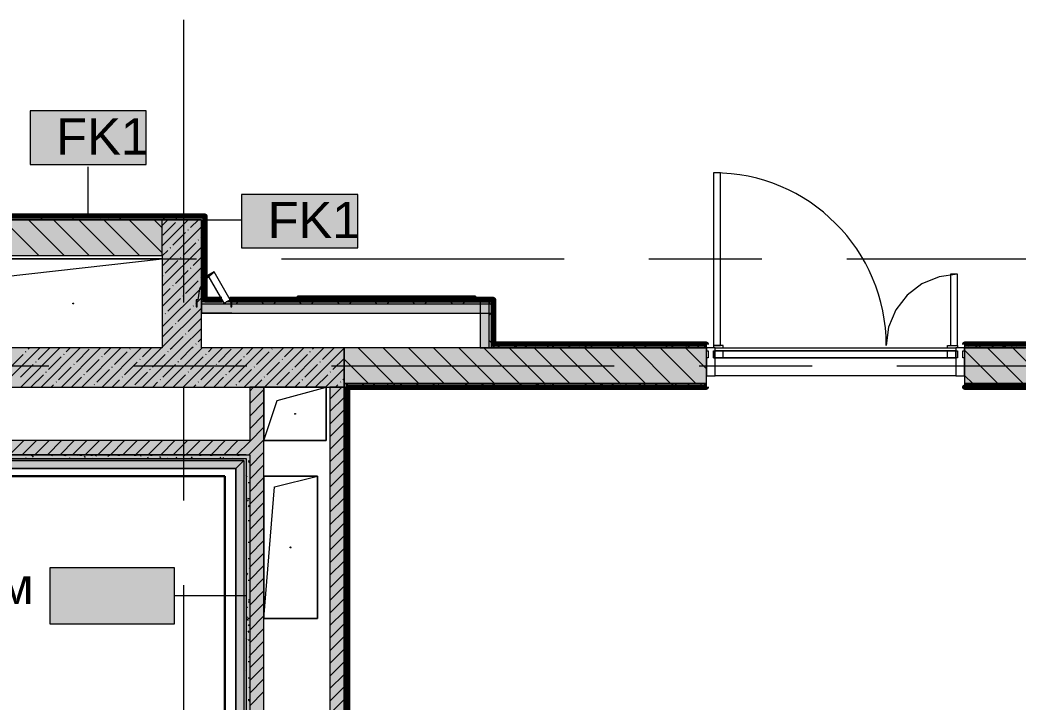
# Model space of a CAD drawing. Header units: millimetres. Extents: x -3817 to 677485, y -22715 to 103890.
# Drawn here: x 651865 to 657471, y 10487 to 14318 of the extents above; entities that cross this region are included whole.
import ezdxf

# ---------------------------------------------------------------- set-up
doc = ezdxf.new("R2010")
doc.units = ezdxf.units.MM
doc.layers.add('PDF _Геометрия', color=7, linetype='Continuous', true_color=0x1d1d1d)
doc.layers.add('PDF _Сплошная заливка', color=7, linetype='Continuous', true_color=0xffffff)
doc.layers.add('PDF _Текст', color=7, linetype='Continuous')
doc.styles.add('PDF GOST-Common', font='arial.ttf')

msp = doc.modelspace()

# ---------------------------------------------------------------- hatches: boundary and pattern name
at = {"layer": 'PDF _Сплошная заливка', "transparency": 33554559}
for points in [[(650928.5, 12995.9), (652664.5, 12995.9), (652664.5, 13195.9), (650775.5, 13195.9), (650775.5, 12995.9)], [(652664.5, 13195.9), (652904.5, 13195.9), (652904.5, 13215.9), (650795.5, 13215.9), (650795.5, 13195.9), (652363.3, 13195.9)], [(646365.5, 12255.9), (653685.5, 12255.9), (653685.5, 12475.9), (646285.5, 12475.9), (646285.5, 12255.9)], [(653155.5, 7275.9), (653235.5, 7275.9), (653235.5, 12255.9), (653155.5, 12255.9), (653155.5, 7295.9)], [(653685.5, 7275.9), (653685.5, 12255.9), (653605.5, 12255.9), (653605.5, 7275.9), (653665.5, 7275.9)], [(653685.5, 7035.9), (653705.5, 7035.9), (653705.5, 12255.9), (653685.5, 12255.9), (653685.5, 7055.9)], [(653135.5, 11875.9), (653155.5, 11875.9), (653155.5, 11955.9), (646365.5, 11955.9), (646365.5, 11875.9), (646405.5, 11875.9), (646405.5, 11915.9), (646410.5, 11915.9), (646410.5, 11875.9), (646949.3, 11875.9), (646960.8, 11895.9), (646995.5, 11875.9), (647000.5, 11875.9), (647000.5, 11915.9), (647005.5, 11915.9), (647005.5, 11875.9), (648205.5, 11875.9), (648205.5, 11915.9), (648210.5, 11915.9), (648210.5, 11875.9), (648749.3, 11875.9), (648760.8, 11895.9), (648795.5, 11875.9), (648800.5, 11875.9), (648800.5, 11915.9), (648805.5, 11915.9), (648805.5, 11875.9), (650005.5, 11875.9), (650005.5, 11884.9), (650010.5, 11884.9), (650010.5, 11875.9), (650600.5, 11875.9), (650600.5, 11884.9), (650605.5, 11884.9), (650605.5, 11875.9), (652363.3, 11875.9)]]:
    msp.add_hatch(color=256, dxfattribs=at).paths.add_polyline_path(points)
h = msp.add_hatch(color=256, dxfattribs=at)
h.paths.add_polyline_path([(652855.5, 12475.9), (652884.5, 12475.9), (652884.5, 13195.9), (652664.5, 13195.9), (652664.5, 12475.9)], flags=0)
h.paths.add_polyline_path([(652855.5, 12706.9), (652855.5, 12746.9), (652860.5, 12746.9), (652860.5, 12706.9)], flags=0)
h = msp.add_hatch(color=256, dxfattribs=at)
h.paths.add_polyline_path([(654525.5, 12734.4), (654525.5, 12746.9), (653055.5, 12745.7), (653055.5, 12734.4), (653798.1, 12734.4)], flags=0)
h.paths.add_polyline_path([(652884.5, 12734.4), (652904.5, 12746.9), (652884.5, 12746.9)], flags=0)
h.paths.add_polyline_path([(652920.8, 12734.4), (653006.5, 12734.4), (652999.3, 12746.9), (652905.5, 12746.9), (652884.5, 12734.4)], flags=0)
h.paths.add_polyline_path([(653023.8, 12734.4), (653050.5, 12734.4), (653050.5, 12746.9), (653043.6, 12745.8)], flags=0)
h = msp.add_hatch(color=256, dxfattribs=at)
h.paths.add_polyline_path([(653798.1, 12721.9), (654525.5, 12721.9), (654525.5, 12734.4), (653055.5, 12734.4), (653055.5, 12721.9), (653080.7, 12721.9)], flags=0)
h.paths.add_polyline_path([(653050.5, 12721.9), (653050.5, 12734.4), (653023.8, 12734.4), (653010.8, 12726.9), (653006.5, 12734.4), (652884.5, 12734.4), (652884.5, 12721.9), (653045.5, 12721.9)], flags=0)
at = {"layer": 'PDF _Сплошная заливка', "true_color": 0xe7e7e7, "transparency": 33554559}
msp.add_hatch(color=254, dxfattribs=at).paths.add_polyline_path([(653798.1, 12671.9), (654525.5, 12671.9), (654525.5, 12721.9), (653055.5, 12721.9), (653055.5, 12706.9), (653050.5, 12706.9), (653050.5, 12721.9), (652884.5, 12721.9), (652884.5, 12671.9), (653080.7, 12671.9)])
at = {"layer": 'PDF _Сплошная заливка', "transparency": 33554559}
h = msp.add_hatch(color=256, dxfattribs=at)
h.paths.add_polyline_path([(658102.3, 12275.9), (659205.5, 12275.9), (659205.5, 12475.9), (657170.5, 12475.9), (657170.5, 12275.9)], flags=0)
h.paths.add_polyline_path([(643905.5, 12275.9), (644585.5, 12275.9), (644585.5, 12475.9), (643905.5, 12475.9)], flags=0)
h.paths.add_polyline_path([(653798.1, 12275.9), (655720.5, 12275.9), (655720.5, 12475.9), (653685.5, 12475.9), (653685.5, 12275.9)], flags=0)
h.paths.add_polyline_path([(645585.5, 12275.9), (646285.5, 12275.9), (646285.5, 12475.9), (645585.5, 12475.9)], flags=0)
h = msp.add_hatch(color=256, dxfattribs=at)
h.paths.add_polyline_path([(655720.5, 12475.9), (655720.5, 12495.9), (654526.5, 12495.9), (654526, 12475.9)], flags=0)
h.paths.add_polyline_path([(659425.5, 12475.9), (659425.5, 12495.9), (657170.5, 12495.9), (657170.5, 12475.9), (658102.3, 12475.9)], flags=0)
h = msp.add_hatch(color=256, dxfattribs=at)
h.paths.add_polyline_path([(655720.5, 12255.9), (655720.5, 12275.9), (653685.5, 12275.9), (653685.5, 12255.9), (653798.1, 12255.9)], flags=0)
h.paths.add_polyline_path([(659205.5, 12255.9), (659205.5, 12275.9), (657170.5, 12275.9), (657170.5, 12255.9), (659185.5, 12255.9)], flags=0)
h = msp.add_hatch(color=256, dxfattribs=at)
h.paths.add_polyline_path([(652363.3, 11855.9), (653135.5, 11855.9), (653135.5, 11875.9), (650605.5, 11875.9), (650605.5, 11855.9), (651645.9, 11855.9)], flags=0)
h.paths.add_polyline_path([(646405.5, 11855.9), (646937.7, 11855.9), (646949.3, 11875.9), (646385.5, 11875.9), (646385.5, 11855.9)], flags=0)
h.paths.add_polyline_path([(647000.5, 11855.9), (648737.7, 11855.9), (648749.3, 11875.9), (646995.5, 11875.9), (646983.9, 11855.9), (646995.5, 11855.9)], flags=0)
h.paths.add_polyline_path([(650595.5, 11855.9), (650600.5, 11855.9), (650600.5, 11875.9), (650010.5, 11875.9), (650010.5, 11855.9), (650555.6, 11855.9), (650560.8, 11864.9), (650576.4, 11855.9)], flags=0)
h.paths.add_polyline_path([(650005.5, 11855.9), (650005.5, 11875.9), (648795.5, 11875.9), (648783.9, 11855.9), (649852.5, 11855.9)], flags=0)
at = {"layer": 'PDF _Сплошная заливка', "true_color": 0xd7cdc4, "transparency": 33554559}
h = msp.add_hatch(color=254, dxfattribs=at)
h.paths.add_polyline_path([(653078, 11798.4), (653123, 11843.4), (650594.6, 11843.4), (650568.6, 11798.4), (652363.3, 11798.4)], flags=0)
h.paths.add_polyline_path([(649673.1, 11798.4), (650522.4, 11798.4), (650548.4, 11843.4), (648776.4, 11842.8), (648750.7, 11798.4), (649493.8, 11798.4)], flags=0)
h.paths.add_polyline_path([(648238.4, 11798.4), (648704.5, 11798.4), (648730.5, 11843.4), (646976.7, 11843.4), (646950.7, 11798.4), (648059, 11798.4)], flags=0)
h.paths.add_polyline_path([(646443, 11798.4), (646904.5, 11798.4), (646930.5, 11843.4), (646398, 11843.4)], flags=0)

# ---------------------------------------------------------------- linework, layer by layer
at = {"layer": 'PDF _Геометрия', "color": 253, "lineweight": 9, "true_color": 0xaaaaaa}
for points in [[(652785.5, 12730.6), (652785.5, 14318.1)], [(652222.7, 12975.9), (652857.7, 12975.9)], [(653333.9, 12975.9), (654921.4, 12975.9)], [(655397.7, 12975.9), (656032.7, 12975.9)], [(656508.9, 12975.9), (658096.4, 12975.9)], [(652865.5, 12746.9), (652876.3, 12808.4), (652907.6, 12862.6), (652955.5, 12902.7)], [(655815.5, 12476.6), (655815.5, 12489.6), (655760.5, 12489.6), (655760.5, 12476.6)], [(655760.5, 12459.6), (655760.5, 12419.6), (655815.5, 12419.6), (655815.5, 12459.6)], [(657075.5, 12476.6), (657075.5, 12489.6), (657130.5, 12489.6), (657130.5, 12476.6)], [(657130.5, 12459.6), (657130.5, 12419.6), (657075.5, 12419.6), (657075.5, 12459.6)], [(650440.8, 12375.9), (652028.3, 12375.9)], [(652504.6, 12375.9), (653139.6, 12375.9)], [(653615.8, 12375.9), (655203.3, 12375.9)], [(655679.6, 12375.9), (656314.6, 12375.9)], [(656790.8, 12375.9), (658378.3, 12375.9)], [(652785.5, 11619.4), (652785.5, 12254.4)], [(652785.5, 9555.6), (652785.5, 11143.1)]]:
    msp.add_lwpolyline(points, dxfattribs=at)
at = {"layer": 'PDF _Геометрия', "color": 7, "lineweight": 9}
for points in [[(652575, 13807), (651921.9, 13807), (651921.9, 13507), (652575, 13507)], [(653762.4, 13337.9), (653109.3, 13337.9), (653109.3, 13037.9), (653762.4, 13037.9)], [(652664.5, 12975.9), (652664.5, 12475.9), (651664.5, 12475.9), (651664.5, 12975.9)], [(652664.5, 12975.9), (652664.5, 12475.9), (651664.5, 12475.9), (651664.5, 12975.9), (652664.5, 12975.9), (651664.5, 12975.9), (651664.5, 12475.9), (651764.5, 12875.9)], [(653685.5, 12255.9), (653685.5, 12275.9), (653685.5, 12475.9), (653685.5, 12275.9), (655720.5, 12275.9), (653685.5, 12275.9)], [(653585.5, 12255.9), (653585.5, 11955.9), (653235.5, 11955.9), (653235.5, 12255.9)], [(653235.5, 11955.9), (653310.5, 12180.9), (653585.5, 12255.9), (653585.5, 11955.9)], [(653585.5, 12255.9), (653235.5, 12255.9), (653235.5, 11955.9), (653585.5, 11955.9)], [(653078, 7353.4), (653078, 11798.4), (653123, 11843.4), (653123, 7308.4), (652845.5, 7308.4), (652845.5, 7353.4), (652845.5, 7308.4), (653123, 7308.4), (653078, 7353.4), (652845.5, 7353.4)], [(653535.5, 11755.9), (653535.5, 10955.9), (653235.5, 10955.9), (653235.5, 11755.9)], [(653235.5, 10955.9), (653295.5, 11695.9), (653535.5, 11755.9), (653535.5, 10955.9)], [(652733.3, 11241.6), (652033.3, 11241.6), (652033.3, 10926), (652733.3, 10926)]]:
    msp.add_lwpolyline(points, close=True, dxfattribs=at)
for points in [[(652248.4, 13216.4), (652248.4, 13493.1)], [(652664.5, 12995.9), (652664.5, 13195.9), (650795.5, 13195.9), (652664.5, 13195.9)], [(652904.5, 13215.9), (650796.5, 13215.9)], [(652905, 13196), (653109.3, 13196)], [(652884.5, 12746.9), (652904.5, 12746.9)], [(653006.5, 12734.4), (652884.5, 12734.4)], [(653050.5, 12734.4), (653023.8, 12734.4)], [(654525.5, 12734.4), (653055.5, 12734.4)], [(654500.5, 12475.9), (654500.5, 12746.9)], [(654513, 12475.9), (654513, 12746.9)], [(653050.5, 12721.9), (652884.5, 12721.9)], [(654525.5, 12721.9), (653055.5, 12721.9)], [(655720.5, 12495.9), (654526.5, 12495.9)], [(655770.5, 12419.6), (657120.5, 12419.6), (655770.5, 12419.6), (655770.5, 12459.6), (655770.5, 12476.6), (657120.5, 12476.6)], [(655770.5, 12476.6), (657120.5, 12476.6), (657120.5, 12459.6)], [(657120.5, 12419.6), (657120.5, 12459.6), (657120.5, 12419.6), (657120.5, 12319.6), (655770.5, 12319.6), (655770.5, 12419.6), (655770.5, 12459.6)], [(655770.5, 12459.6), (657120.5, 12459.6), (655770.5, 12459.6)], [(659425.5, 12495.9), (657170.5, 12495.9)], [(659205.5, 12255.9), (659205.5, 12275.9), (657170.5, 12275.9), (659205.5, 12275.9), (659205.5, 12475.9)], [(657120.5, 12319.6), (655770.5, 12319.6)], [(653706.5, 12255.9), (655720.5, 12255.9)], [(653123, 11843.4), (650594.6, 11843.4), (653123, 11843.4), (653123, 7308.4)], [(653135.5, 11875.9), (650605.5, 11875.9), (653135.5, 11875.9), (653155.5, 11875.9), (653155.5, 7295.9)], [(653155.5, 11875.9), (653155.5, 7295.9), (653155.5, 7275.9), (652875.5, 7275.9), (653155.5, 7275.9), (653235.5, 7275.9)], [(653078, 11798.4), (650568.6, 11798.4), (653078, 11798.4), (653078, 7353.4)], [(653235.5, 11755.9), (653535.5, 11755.9), (653235.5, 11755.9), (653235.5, 10955.9), (653535.5, 10955.9), (653535.5, 11755.9)], [(653135.5, 11084.1), (652733.3, 11084.1)]]:
    msp.add_lwpolyline(points, dxfattribs=at)
at = {"layer": 'PDF _Геометрия', "color": 253, "lineweight": 9, "true_color": 0xaaaaaa}
for points in [[(655800.5, 12489.6), (655800.5, 13459.6), (655760.5, 13459.6), (655760.5, 12489.6)], [(657090.5, 12489.6), (657130.5, 12489.6), (657130.5, 12889.6), (657090.5, 12889.6)]]:
    msp.add_lwpolyline(points, close=True, dxfattribs=at)
msp.add_lwpolyline([(657130.5, 12489.6), (657130.5, 12889.6), (657026.9, 12876), (656930.5, 12836), (656847.6, 12772.4), (656784.1, 12689.6), (656744.1, 12593.1), (656730.5, 12489.6, 0.414213), (655760.5, 13459.6), (655760.5, 12489.6)], format="xyb", dxfattribs=at)
at = {"layer": 'PDF _Геометрия', "color": 231, "lineweight": 70, "true_color": 0xff80c0}
for points in [[(652905.5, 12746.9), (652905.5, 13215.9), (652905.5, 13216.9), (650796.5, 13216.9), (650796.5, 13215.9)], [(652904.5, 13215.9), (652904.5, 12746.9), (652999.3, 12746.9)], [(652998.7, 12747.9), (652904.5, 12747.9), (652904.5, 12746.9)], [(653045.5, 12746.9), (654525.5, 12746.9), (654525.5, 12747.9), (653044.9, 12747.9)], [(655720.5, 12495.9), (655720.5, 12496.9), (654526.5, 12496.9), (654526.5, 12746.9), (654525.5, 12746.9), (654525.5, 12495.9), (654526.5, 12495.9)], [(659445.5, 12496.9), (657170.5, 12496.9), (657170.5, 12495.9)], [(653705.5, 12255.9), (653705.5, 7035.9), (652845.5, 7035.9), (652845.5, 7034.9), (653705.5, 7034.9), (653706.5, 7034.9), (653706.5, 12254.9), (655720.5, 12254.9), (655720.5, 12255.9)]]:
    msp.add_lwpolyline(points, dxfattribs=at)
at = {"layer": 'PDF _Геометрия', "color": 231, "lineweight": 9, "true_color": 0xff80c0}
for points in [[(650796.5, 13215.9), (652904.5, 13215.9)], [(652904.5, 12746.9), (652905.5, 12746.9)], [(654526.5, 12495.9), (655720.5, 12495.9)], [(657170.5, 12495.9), (659425.5, 12495.9)], [(655720.5, 12255.9), (653706.5, 12255.9), (653705.5, 12255.9)]]:
    msp.add_lwpolyline(points, dxfattribs=at)
at = {"layer": 'PDF _Геометрия', "lineweight": 9}
for points in [[(651971.2, 12995.9), (651771.2, 13195.9)], [(652112.7, 12995.9), (651912.7, 13195.9)], [(652254.1, 12995.9), (652054.1, 13195.9)], [(652395.5, 12995.9), (652195.5, 13195.9)], [(652536.9, 12995.9), (652336.9, 13195.9)], [(652664.5, 13009.7), (652478.3, 13195.9)], [(652664.5, 13151.1), (652619.8, 13195.9)], [(652664.5, 13164.3), (652696, 13195.9)], [(652664.5, 13050.2), (652810.1, 13195.9)], [(652666.9, 13109.7), (652738.2, 13181)], [(652752.5, 13195.2), (652753.1, 13195.9)], [(652823.7, 13152.5), (652867.1, 13195.9)], [(652664.5, 12936.2), (652884.5, 13156.2)], [(652723.9, 13052.7), (652795.2, 13124)], [(652809.5, 13138.2), (652811.8, 13140.6)], [(652781, 12995.7), (652852.2, 13066.9)], [(652866.5, 13081.2), (652868.9, 13083.6)], [(652880.8, 13095.5), (652884.5, 13099.2)], [(652664.5, 12822.1), (652884.5, 13042.1)], [(652664.5, 12993.2), (652695.4, 13024.2)], [(652709.7, 13038.4), (652712.1, 13040.8)], [(652681.2, 12895.9), (652752.5, 12967.1)], [(652766.7, 12981.4), (652769.1, 12983.8)], [(652838, 12938.6), (652884.5, 12985.1)], [(652664.5, 12708.1), (652884.5, 12928.1)], [(652738.2, 12838.8), (652809.5, 12910.1)], [(652823.7, 12924.4), (652826.1, 12926.7)], [(652666.9, 12881.6), (652669.3, 12884)], [(652795.2, 12781.8), (652866.5, 12853.1)], [(652880.8, 12867.4), (652883.1, 12869.7)], [(652664.5, 12594), (652884.5, 12814)], [(652664.5, 12765.1), (652709.7, 12810.3)], [(652723.9, 12824.6), (652726.3, 12827)], [(652695.4, 12682), (652766.7, 12753.3)], [(652781, 12767.6), (652783.3, 12769.9)], [(652852.2, 12724.8), (652855.5, 12728)], [(652860.5, 12733), (652884.5, 12757)], [(652884.5, 12740.9), (652890.5, 12746.9)], [(653001, 12743.9), (652998.1, 12746.9)], [(653023.1, 12721.9), (653015.4, 12729.5)], [(653077.6, 12721.9), (653090.1, 12734.4), (653102.6, 12746.9)], [(653235.2, 12721.9), (653222.7, 12734.4), (653210.2, 12746.9)], [(653289.7, 12721.9), (653302.2, 12734.4), (653314.7, 12746.9)], [(653447.3, 12721.9), (653434.8, 12734.4), (653422.3, 12746.9)], [(653501.9, 12721.9), (653514.4, 12734.4), (653526.9, 12746.9)], [(653659.5, 12721.9), (653647, 12734.4), (653634.5, 12746.9)], [(653714, 12721.9), (653726.5, 12734.4), (653739, 12746.9)], [(653871.6, 12721.9), (653859.1, 12734.4), (653846.6, 12746.9)], [(653926.1, 12721.9), (653938.6, 12734.4), (653951.1, 12746.9)], [(654083.7, 12721.9), (654071.2, 12734.4), (654058.7, 12746.9)], [(654138.3, 12721.9), (654150.8, 12734.4), (654163.3, 12746.9)], [(654295.9, 12721.9), (654283.4, 12734.4), (654270.9, 12746.9)], [(654350.4, 12721.9), (654362.9, 12734.4), (654375.4, 12746.9)], [(654508, 12721.9), (654495.5, 12734.4), (654483, 12746.9)], [(654525.5, 12704.4), (654513, 12716.9), (654500.5, 12729.4)], [(652664.5, 12480), (652884.5, 12700)], [(652681.2, 12667.8), (652683.5, 12670.1)], [(652752.5, 12625), (652823.7, 12696.3)], [(652838, 12710.5), (652840.4, 12712.9)], [(654500.5, 12659.8), (654513, 12672.3), (654525.5, 12684.8)], [(652664.5, 12651.1), (652666.9, 12653.5)], [(652738.2, 12610.7), (652740.6, 12613.1)], [(652809.5, 12568), (652880.8, 12639.3)], [(652554.4, 12255.9), (652774.4, 12475.9), (652884.5, 12585.9)], [(652664.5, 12537), (652723.9, 12596.5)], [(652709.7, 12468.2), (652717.4, 12475.9), (652781, 12539.5)], [(652795.2, 12553.7), (652797.6, 12556.1)], [(652866.5, 12510.9), (652884.5, 12528.9)], [(654525.5, 12492.2), (654513, 12504.7), (654500.5, 12517.2)], [(651756, 12255.9), (651976, 12475.9)], [(651870.1, 12255.9), (652090.1, 12475.9)], [(651897.1, 12453.9), (651899.5, 12456.3)], [(651911.3, 12468.2), (651919, 12475.9)], [(651968.4, 12411.2), (652033.1, 12475.9)], [(651984.1, 12255.9), (652204.1, 12475.9)], [(652098.2, 12255.9), (652318.2, 12475.9)], [(652125.2, 12453.9), (652147.1, 12475.9)], [(652182.2, 12396.9), (652253.5, 12468.2)], [(652212.2, 12255.9), (652432.2, 12475.9)], [(652326.3, 12255.9), (652546.3, 12475.9)], [(652339, 12439.7), (652375.2, 12475.9)], [(652396.1, 12382.6), (652467.3, 12453.9)], [(652440.3, 12255.9), (652660.3, 12475.9)], [(652481.6, 12468.2), (652484, 12470.6)], [(652552.9, 12425.4), (652603.3, 12475.9)], [(652668.4, 12255.9), (652888.4, 12475.9)], [(652695.4, 12453.9), (652697.8, 12456.3)], [(652766.7, 12411.2), (652831.4, 12475.9), (652838, 12482.4)], [(652782.5, 12255.9), (653002.5, 12475.9)], [(652852.2, 12496.7), (652854.6, 12499.1)], [(652896.5, 12255.9), (653116.5, 12475.9)], [(652923.5, 12453.9), (652945.5, 12475.9)], [(652980.6, 12396.9), (653051.8, 12468.2)], [(653010.6, 12255.9), (653230.6, 12475.9)], [(653124.6, 12255.9), (653344.6, 12475.9)], [(653137.4, 12439.7), (653173.6, 12475.9)], [(653194.4, 12382.6), (653265.7, 12453.9)], [(653238.7, 12255.9), (653458.7, 12475.9)], [(653279.9, 12468.2), (653282.3, 12470.6)], [(653351.2, 12425.4), (653401.7, 12475.9)], [(653352.7, 12255.9), (653572.7, 12475.9)], [(653466.8, 12255.9), (653685.5, 12474.6)], [(653493.8, 12453.9), (653496.1, 12456.3)], [(653508, 12468.2), (653515.7, 12475.9)], [(653565.1, 12411.2), (653629.8, 12475.9)], [(653964, 12275.9), (653764, 12475.9)], [(654105.5, 12275.9), (653905.5, 12475.9)], [(654246.9, 12275.9), (654046.9, 12475.9)], [(654388.3, 12275.9), (654188.3, 12475.9)], [(654529.7, 12275.9), (654329.7, 12475.9)], [(654671.1, 12275.9), (654471.1, 12475.9)], [(654812.6, 12275.9), (654612.6, 12475.9)], [(654954, 12275.9), (654754, 12475.9)], [(655095.4, 12275.9), (654895.4, 12475.9)], [(655236.8, 12275.9), (655036.8, 12475.9)], [(655378.2, 12275.9), (655178.2, 12475.9)], [(655519.7, 12275.9), (655319.7, 12475.9)], [(655661.1, 12275.9), (655461.1, 12475.9)], [(655720.5, 12357.9), (655602.5, 12475.9)], [(657358.1, 12275.9), (657170.5, 12463.5)], [(657499.6, 12275.9), (657299.6, 12475.9)], [(657641, 12275.9), (657441, 12475.9)], [(651811.5, 12368.4), (651882.8, 12439.7)], [(651954.1, 12396.9), (651956.5, 12399.3)], [(652025.4, 12354.1), (652096.7, 12425.4)], [(652110.9, 12439.7), (652113.3, 12442)], [(652239.2, 12339.9), (652310.5, 12411.2)], [(652324.8, 12425.4), (652327.1, 12427.8)], [(652453.1, 12325.6), (652524.4, 12396.9)], [(652538.6, 12411.2), (652541, 12413.5)], [(652609.9, 12368.4), (652681.2, 12439.7)], [(652752.5, 12396.9), (652754.8, 12399.3)], [(652823.7, 12354.1), (652895, 12425.4)], [(652909.3, 12439.7), (652911.6, 12442)], [(653037.6, 12339.9), (653108.9, 12411.2)], [(653123.1, 12425.4), (653125.5, 12427.8)], [(653251.4, 12325.6), (653322.7, 12396.9)], [(653337, 12411.2), (653339.3, 12413.5)], [(653408.2, 12368.4), (653479.5, 12439.7)], [(653550.8, 12396.9), (653553.2, 12399.3)], [(653622.1, 12354.1), (653685.5, 12417.5)], [(653822.6, 12275.9), (653685.5, 12413)], [(651868.6, 12311.4), (651939.9, 12382.6)], [(652011.1, 12339.9), (652013.5, 12342.2)], [(652082.4, 12297.1), (652153.7, 12368.4)], [(652168, 12382.6), (652170.3, 12385)], [(652296.3, 12282.9), (652367.5, 12354.1)], [(652381.8, 12368.4), (652384.2, 12370.8)], [(652510.1, 12268.6), (652581.4, 12339.9)], [(652595.6, 12354.1), (652598, 12356.5)], [(652666.9, 12311.4), (652738.2, 12382.6)], [(652809.5, 12339.9), (652811.8, 12342.2)], [(652880.8, 12297.1), (652952, 12368.4)], [(652966.3, 12382.6), (652968.7, 12385)], [(653094.6, 12282.9), (653165.9, 12354.1)], [(653180.1, 12368.4), (653182.5, 12370.8)], [(653308.4, 12268.6), (653379.7, 12339.9)], [(653394, 12354.1), (653396.4, 12356.5)], [(653465.3, 12311.4), (653536.5, 12382.6)], [(653580.8, 12255.9), (653685.5, 12360.5)], [(653607.8, 12339.9), (653610.2, 12342.2)], [(651927.1, 12255.9), (651996.9, 12325.6)], [(652068.2, 12282.9), (652070.5, 12285.2)], [(652155.2, 12255.9), (652210.7, 12311.4)], [(652225, 12325.6), (652227.3, 12328)], [(652383.3, 12255.9), (652424.6, 12297.1)], [(652438.8, 12311.4), (652441.2, 12313.7)], [(652611.4, 12255.9), (652638.4, 12282.9)], [(652652.7, 12297.1), (652655, 12299.5)], [(652725.5, 12255.9), (652795.2, 12325.6)], [(652866.5, 12282.9), (652868.9, 12285.2)], [(652953.6, 12255.9), (653009.1, 12311.4)], [(653023.3, 12325.6), (653025.7, 12328)], [(653181.7, 12255.9), (653222.9, 12297.1)], [(653237.2, 12311.4), (653239.5, 12313.7)], [(653409.8, 12255.9), (653436.7, 12282.9)], [(653451, 12297.1), (653453.4, 12299.5)], [(653523.8, 12255.9), (653593.6, 12325.6)], [(653664.8, 12282.9), (653667.2, 12285.2)], [(653679.1, 12297.1), (653685.5, 12303.5)], [(657216.7, 12275.9), (657170.5, 12322.1)], [(652041.2, 12255.9), (652053.9, 12268.6)], [(652282, 12268.6), (652284.4, 12271)], [(652497.4, 12255.9), (652498.2, 12256.7)], [(652839.5, 12255.9), (652852.2, 12268.6)], [(653080.3, 12268.6), (653082.7, 12271)], [(653155.5, 12234.1), (653177.3, 12255.9)], [(653155.5, 12163.3), (653235.5, 12243.3)], [(653295.7, 12255.9), (653296.6, 12256.7)], [(653605.5, 12189.1), (653672.3, 12255.9)], [(653637.9, 12255.9), (653650.6, 12268.6)], [(653155.5, 12092.6), (653235.5, 12172.6)], [(653605.5, 12118.4), (653685.5, 12198.4)], [(653605.5, 12047.7), (653685.5, 12127.7)], [(653155.5, 12021.9), (653235.5, 12101.9)], [(653605.5, 11977), (653685.5, 12056.9)], [(653080.1, 11875.9), (653155.5, 11951.2), (653235.5, 12031.2)], [(651807.3, 11875.9), (651887.3, 11955.9)], [(651878, 11875.9), (651958, 11955.9)], [(651948.7, 11875.9), (652028.7, 11955.9)], [(652019.5, 11875.9), (652099.5, 11955.9)], [(652090.2, 11875.9), (652170.2, 11955.9)], [(652160.9, 11875.9), (652240.9, 11955.9)], [(652231.6, 11875.9), (652311.6, 11955.9)], [(652302.3, 11875.9), (652382.3, 11955.9)], [(652373, 11875.9), (652453, 11955.9)], [(652443.7, 11875.9), (652523.7, 11955.9)], [(652514.4, 11875.9), (652594.4, 11955.9)], [(652585.1, 11875.9), (652665.1, 11955.9)], [(652655.9, 11875.9), (652735.9, 11955.9)], [(652726.6, 11875.9), (652806.6, 11955.9)], [(652797.3, 11875.9), (652877.3, 11955.9)], [(652868, 11875.9), (652948, 11955.9)], [(652938.7, 11875.9), (653018.7, 11955.9)], [(653009.4, 11875.9), (653089.4, 11955.9)], [(653150.8, 11875.9), (653155.5, 11880.5), (653235.5, 11960.5)], [(653605.5, 11906.2), (653685.5, 11986.2)], [(653155.5, 11809.8), (653235.5, 11889.8)], [(653605.5, 11835.5), (653685.5, 11915.5)], [(653605.5, 11764.8), (653685.5, 11844.8)], [(653155.5, 11739.1), (653235.5, 11819.1)], [(653605.5, 11694.1), (653685.5, 11774.1)], [(653155.5, 11668.4), (653235.5, 11748.4)], [(653155.5, 11597.7), (653235.5, 11677.7)], [(653605.5, 11623.4), (653685.5, 11703.4)], [(653155.5, 11527), (653235.5, 11607)], [(653605.5, 11552.7), (653685.5, 11632.7)], [(653605.5, 11482), (653685.5, 11562)], [(653155.5, 11456.2), (653235.5, 11536.2)], [(653605.5, 11411.3), (653685.5, 11491.3)], [(653155.5, 11385.5), (653235.5, 11465.5)], [(653155.5, 11314.8), (653235.5, 11394.8)], [(653605.5, 11340.6), (653685.5, 11420.6)], [(653155.5, 11244.1), (653235.5, 11324.1)], [(653605.5, 11269.8), (653685.5, 11349.8)], [(653605.5, 11199.1), (653685.5, 11279.1)], [(653155.5, 11173.4), (653235.5, 11253.4)], [(653155.5, 11102.7), (653235.5, 11182.7)], [(653605.5, 11128.4), (653685.5, 11208.4)], [(653155.5, 11032), (653235.5, 11112)], [(653605.5, 11057.7), (653685.5, 11137.7)], [(653605.5, 10987), (653685.5, 11067)], [(653155.5, 10961.3), (653235.5, 11041.3)], [(653605.5, 10916.3), (653685.5, 10996.3)], [(653155.5, 10890.6), (653235.5, 10970.6)], [(653155.5, 10819.8), (653235.5, 10899.8)], [(653605.5, 10845.6), (653685.5, 10925.6)], [(653155.5, 10749.1), (653235.5, 10829.1)], [(653605.5, 10774.9), (653685.5, 10854.9)], [(653605.5, 10704.2), (653685.5, 10784.2)], [(653155.5, 10678.4), (653235.5, 10758.4)], [(653605.5, 10633.4), (653685.5, 10713.4)], [(653155.5, 10607.7), (653235.5, 10687.7)], [(653155.5, 10537), (653235.5, 10617)], [(653605.5, 10562.7), (653685.5, 10642.7)], [(653155.5, 10466.3), (653235.5, 10546.3)], [(653605.5, 10492), (653685.5, 10572)], [(653605.5, 10421.3), (653685.5, 10501.3)]]:
    msp.add_lwpolyline(points, dxfattribs=at)
at = {"layer": 'PDF _Геометрия', "color": 253, "lineweight": 9, "true_color": 0x9b9b9b}
for points in [[(651896.5, 13197.5), (651895.5, 13195.9)], [(651988.8, 13197.5), (651983.7, 13206.2)], [(652115.8, 13211.7), (652110.8, 13203)], [(652153.4, 13215.9), (652152.4, 13214.1)], [(652165.7, 13195.9), (652161.4, 13203.2)], [(652271.3, 13195.9), (652271.1, 13196.1)], [(652319.9, 13199.4), (652317.9, 13195.9)], [(652361.6, 13210.6), (652356.5, 13201.9)], [(652429.6, 13206.5), (652424.6, 13197.8)], [(652506.6, 13214.9), (652506.1, 13215.9)], [(652548.3, 13203.8), (652543.2, 13212.5)], [(652675.3, 13205.4), (652670.3, 13196.7)], [(652743.4, 13201.3), (652740.2, 13195.9)], [(652862, 13208.9), (652858, 13215.9)], [(652904.5, 13175.6), (652900.8, 13169.2)], [(652904.5, 13135.4), (652902.7, 13138.5)], [(652903.3, 13123), (652904.5, 13123)], [(652893.6, 12973.8), (652888.5, 12965.1)], [(652904.5, 12952.5), (652899.7, 12960.8)], [(652903.3, 13001.1), (652904.5, 13001.1)], [(652893.6, 12910.4), (652888.6, 12919.1)], [(652903.3, 12909.6), (652904.5, 12909.6)], [(652897.7, 12842.4), (652892.7, 12851.1)], [(652900.6, 12864.1), (652895.6, 12855.4)], [(652896.6, 12796.1), (652891.5, 12787.4)], [(652901.8, 12774.3), (652896.7, 12783.1)], [(652903.3, 12787.7), (652904.5, 12787.7)], [(652904.5, 12748.9), (652903.3, 12746.9)], [(654549.2, 12482.9), (654559.3, 12482.9)], [(654640.7, 12482.9), (654650.7, 12482.9)], [(654653.2, 12485.8), (654648.1, 12477.1)], [(654694.1, 12495.9), (654689.8, 12488.3)], [(654701.6, 12482.9), (654711.7, 12482.9)], [(654762.8, 12492.9), (654757.8, 12484.2)], [(654789.6, 12491.6), (654787.1, 12495.9)], [(654831.2, 12480.5), (654826.2, 12489.2)], [(654854, 12482.9), (654864.1, 12482.9)], [(654945.5, 12482.9), (654955.5, 12482.9)], [(655008.6, 12491.8), (655003.5, 12483.1)], [(655036.9, 12482.9), (655047, 12482.9)], [(655076.6, 12487.7), (655071.6, 12479)], [(655145, 12485.7), (655139.9, 12494.4)], [(655213, 12489.7), (655209.5, 12495.9)], [(655219.8, 12482.9), (655229.9, 12482.9)], [(655254.6, 12478.6), (655249.6, 12487.3)], [(655292.5, 12495.9), (655290.9, 12493.2)], [(655291.4, 12475.9), (655291.2, 12476.1)], [(655311.2, 12482.9), (655321.3, 12482.9)], [(655372.2, 12482.9), (655382.3, 12482.9)], [(655390.7, 12486.8), (655385.7, 12495.5)], [(655458.4, 12478.5), (655456.9, 12475.9)], [(655500, 12489.6), (655495, 12480.9)], [(655524.6, 12482.9), (655534.7, 12482.9)], [(655538.8, 12495.9), (655536.6, 12492.1)], [(655568.4, 12483.8), (655563.4, 12492.5)], [(655609.2, 12495.9), (655604.7, 12488)], [(655608.2, 12475.9), (655605, 12481.3)], [(655616, 12482.9), (655626.1, 12482.9)], [(655678.1, 12476.7), (655673, 12485.4)], [(655704.1, 12477.4), (655703.3, 12475.9)], [(655707.5, 12482.9), (655717.5, 12482.9)], [(657193, 12495.9), (657188.8, 12488.5)], [(657191.9, 12475.9), (657189.1, 12480.8)], [(657231.5, 12482.9), (657241.5, 12482.9)], [(657262.1, 12476.2), (657257.1, 12484.9)], [(657298.6, 12495.9), (657298.4, 12495.6)], [(657322.9, 12482.9), (657333, 12482.9)], [(657383.9, 12482.9), (657393.9, 12482.9)], [(657397.9, 12485), (657392.9, 12476.2)], [(657438.3, 12475.9), (657434.8, 12481.9)], [(657465.9, 12480.9), (657463, 12475.9)], [(653695.5, 12229.2), (653690.5, 12220.5)], [(653698, 12248.6), (653693.9, 12255.9), (653693, 12257.3)], [(653695.8, 12269.5), (653705.9, 12269.5)], [(653787.2, 12269.5), (653797.3, 12269.5)], [(653792.5, 12267.9), (653787.9, 12275.9)], [(653848.2, 12269.5), (653858.3, 12269.5)], [(653930.1, 12269.8), (653925.1, 12261.1)], [(653970.2, 12264.9), (653965.1, 12273.6)], [(653998.1, 12265.7), (653993.1, 12257)], [(654000.6, 12269.5), (654010.7, 12269.5)], [(654010.6, 12255.9), (654006.8, 12262.5)], [(654079.8, 12257.9), (654074.8, 12266.6)], [(654092, 12269.5), (654102.1, 12269.5)], [(654183.5, 12269.5), (654193.5, 12269.5)], [(654215.2, 12275.9), (654212.4, 12271.1)], [(654257, 12255.9), (654252.5, 12263.6)], [(654352, 12274.2), (654351, 12275.9)], [(654366.4, 12269.5), (654376.4, 12269.5)], [(654379.9, 12256.4), (654379.6, 12255.9)], [(654421.6, 12267.6), (654416.5, 12258.9)], [(654433, 12255.9), (654430.2, 12260.6)], [(654457.8, 12269.5), (654467.9, 12269.5)], [(654461.5, 12275.9), (654458.2, 12270)], [(654518.8, 12269.5), (654528.8, 12269.5)], [(654531.2, 12274.7), (654526.2, 12266)], [(654671.2, 12269.5), (654681.2, 12269.5)], [(654762.6, 12269.5), (654772.7, 12269.5)], [(654777, 12273.6), (654771.9, 12264.9)], [(654775.4, 12272.3), (654773.4, 12275.9)], [(654817, 12261.1), (654812, 12269.9)], [(654845, 12269.5), (654840, 12260.8)], [(654854, 12269.5), (654864.1, 12269.5)], [(655036.9, 12269.5), (655047, 12269.5)], [(655059.9, 12275.9), (655059.3, 12274.9)], [(655130.8, 12266.3), (655125.8, 12275)], [(655128.4, 12269.5), (655138.4, 12269.5)], [(655189.3, 12269.5), (655199.4, 12269.5)], [(655198.8, 12270.4), (655195.7, 12275.9)], [(655226.8, 12260.2), (655224.3, 12255.9)], [(655240.5, 12259.3), (655235.5, 12268)], [(655268.4, 12271.4), (655263.4, 12262.7)], [(655277.6, 12255.9), (655277.1, 12256.8)], [(655306.2, 12275.9), (655305.1, 12273.8)], [(655341.7, 12269.5), (655351.8, 12269.5)], [(655376.6, 12267.4), (655371.7, 12275.9)], [(655376.6, 12275.9), (655373.1, 12269.7)], [(655433.2, 12269.5), (655443.2, 12269.5)], [(655472.5, 12259.1), (655470.7, 12255.9)], [(655524.6, 12269.5), (655534.7, 12269.5)], [(655554.3, 12264.4), (655549.2, 12273.1)], [(655594.4, 12255.9), (655590.9, 12262)], [(655623, 12275.9), (655618.8, 12268.6)], [(655663.9, 12257.4), (655658.9, 12266.1)], [(655691.9, 12273.3), (655686.9, 12264.6)], [(655707.5, 12269.5), (655717.5, 12269.5)], [(657178.2, 12255.9), (657174.9, 12261.5)], [(657201, 12269.5), (657211.1, 12269.5)], [(657234.3, 12262.6), (657230.4, 12255.9)], [(657248, 12256.8), (657243, 12265.6)], [(657353.4, 12269.5), (657363.5, 12269.5)], [(657382.7, 12275.9), (657380.6, 12272.1)], [(657424.6, 12255.9), (657420.7, 12262.6)], [(657444.8, 12269.5), (657454.9, 12269.5)], [(653702.1, 12180.6), (653697.1, 12189.3)], [(653691, 12138.9), (653685.9, 12147.6)], [(653695.8, 12147.6), (653705.5, 12147.6)], [(653702.6, 12119.6), (653697.6, 12110.9)], [(653698.5, 12051.5), (653693.5, 12042.8)], [(653695.8, 12025.7), (653705.5, 12025.7)], [(653705.5, 12002.6), (653704.6, 12001.2)], [(653688, 11961.2), (653685.5, 11965.6)], [(653695.8, 11934.3), (653705.5, 11934.3)], [(651898.1, 11859.2), (651896.2, 11855.9)], [(651928, 11873.3), (651938, 11873.3)], [(651939.7, 11870.3), (651934.7, 11861.6)], [(651978.1, 11875.9), (651976.3, 11872.8)], [(652048.5, 11875.9), (652044.4, 11868.7)], [(652110.8, 11873.3), (652120.9, 11873.3)], [(652123.2, 11867.3), (652118.3, 11875.9)], [(652143.8, 11858.1), (652142.5, 11855.9)], [(652191.3, 11871.4), (652188.7, 11875.9)], [(652202.3, 11873.3), (652212.3, 11873.3)], [(652232.9, 11860.2), (652227.9, 11868.9)], [(652263.2, 11873.3), (652273.3, 11873.3)], [(652270.6, 11855.9), (652269.5, 11857.8)], [(652294.9, 11875.9), (652290.1, 11867.6)], [(652363.2, 11872.2), (652358.1, 11863.5)], [(652369, 11868.4), (652364.7, 11875.9)], [(652415.6, 11873.3), (652425.7, 11873.3)], [(652507.1, 11873.3), (652517.1, 11873.3)], [(652546.7, 11865.4), (652541.6, 11874.1)], [(652587.4, 11855.9), (652583.3, 11863)], [(652598.5, 11873.3), (652608.6, 11873.3)], [(652656.3, 11858.3), (652651.3, 11867.1)], [(652693, 11855.9), (652692.9, 11855.9)], [(652745, 11863), (652740.9, 11855.9)], [(652781.4, 11873.3), (652791.5, 11873.3)], [(652786.6, 11874.1), (652781.6, 11865.4)], [(652833.7, 11855.9), (652829, 11864.1)], [(652872.8, 11873.3), (652882.9, 11873.3)], [(652893.2, 11875.9), (652891.2, 11872.5)], [(652928.5, 11874.7), (652927.8, 11875.9)], [(652933.8, 11873.3), (652943.9, 11873.3)], [(652990.7, 11861.9), (652987.2, 11855.9)], [(653009.7, 11855.9), (653006.7, 11861.1)], [(653058.7, 11857.8), (653057.6, 11855.9)], [(653086.2, 11873.3), (653096.3, 11873.3)], [(653139.5, 11875.9), (653137, 11871.4)], [(653147.2, 11842.8), (653155.5, 11842.8)], [(653153.2, 11838.5), (653148.1, 11829.8)], [(653705.5, 11870), (653702.3, 11875.5)], [(653697.4, 11805.8), (653692.4, 11797.1)], [(653695.8, 11812.3), (653705.5, 11812.3)], [(653140.7, 11750.9), (653135.7, 11759.6)], [(653147.2, 11720.9), (653155.5, 11720.9)], [(653705.5, 11758.8), (653703.5, 11755.5)], [(653695.8, 11690.4), (653705.5, 11690.4)], [(653140.9, 11634.4), (653135.9, 11625.7)], [(653148.9, 11614.8), (653143.9, 11623.5)], [(653147.2, 11629.5), (653155.5, 11629.5)], [(653693.2, 11647.5), (653688.1, 11656.2)], [(653152.1, 11592.7), (653147, 11584)], [(653695.8, 11599), (653705.5, 11599)], [(653147.2, 11507.5), (653155.5, 11507.5)], [(653692.2, 11492), (653687.2, 11483.3)], [(653701.3, 11511.4), (653696.3, 11520.1)], [(653695.8, 11477.1), (653705.5, 11477.1)], [(653147.2, 11385.6), (653155.5, 11385.6)], [(653688.2, 11424), (653685.5, 11419.4)], [(653699.3, 11382.4), (653694.3, 11373.6)], [(653695.8, 11355.1), (653705.5, 11355.1)], [(653135.7, 11320.6), (653135.5, 11320.2)], [(653147.2, 11294.2), (653155.5, 11294.2)], [(653687.2, 11292.1), (653685.5, 11295)], [(653142.8, 11210.9), (653137.8, 11202.2)], [(653155.5, 11237.6), (653153.1, 11241.7)], [(653695.8, 11263.7), (653705.5, 11263.7)], [(653147.2, 11172.3), (653155.5, 11172.3)], [(653687.1, 11178.3), (653685.5, 11175.5)], [(653698.2, 11136.6), (653693.2, 11127.9)], [(653695.8, 11141.8), (653705.5, 11141.8)], [(653147.2, 11050.3), (653155.5, 11050.3)], [(653155.2, 11055.3), (653150.1, 11064)], [(653705.5, 11088.2), (653704.3, 11086.3)], [(653144, 11013.7), (653139, 11022.4)], [(653695.8, 11019.9), (653705.5, 11019.9)], [(653141.7, 10965.2), (653136.7, 10956.5)], [(653148.1, 10945.6), (653143.1, 10954.3)], [(653147.2, 10958.9), (653155.5, 10958.9)], [(653705.5, 10955.6), (653702.6, 10960.6)], [(653152.2, 10877.6), (653147.1, 10886.3)], [(653152.9, 10923.6), (653147.8, 10914.8)], [(653696.4, 10910.3), (653691.4, 10919)], [(653695.8, 10928.4), (653705.5, 10928.4)], [(653141, 10836), (653136, 10844.7)], [(653147.2, 10837), (653155.5, 10837)], [(653700.5, 10842.2), (653695.5, 10850.9)], [(653155.5, 10806.2), (653154.9, 10805.2)], [(653695.8, 10806.5), (653705.5, 10806.5)], [(653704.6, 10774.2), (653699.6, 10782.9)], [(653147.2, 10715.1), (653155.5, 10715.1)], [(653155.5, 10745.2), (653150.8, 10737.1)], [(653689, 10754.8), (653685.5, 10748.8)], [(653693.4, 10732.6), (653688.4, 10741.3)], [(653138, 10658.2), (653135.5, 10662.7)], [(653695.8, 10684.6), (653705.5, 10684.6)], [(653147.2, 10623.6), (653155.5, 10623.6)], [(653686.4, 10622.9), (653685.5, 10624.4)], [(653155.5, 10567.1), (653152.3, 10572.5)], [(653690.5, 10554.9), (653685.5, 10563.5)], [(653695.8, 10593.1), (653705.5, 10593.1)], [(653147.2, 10501.7), (653155.5, 10501.7)], [(653154.8, 10500.1), (653149.7, 10491.4)], [(653687.9, 10509.1), (653685.5, 10505)]]:
    msp.add_lwpolyline(points, dxfattribs=at)
at = {"layer": 'PDF _Геометрия', "color": 9, "lineweight": 9, "true_color": 0xc0c0c0}
for points in [[(655720.5, 12255.9), (655720.5, 12275.9), (655720.5, 12475.9), (653685.5, 12475.9), (652884.5, 12475.9), (652884.5, 13195.9), (652664.5, 13195.9), (652884.5, 13195.9), (652884.5, 12746.9), (652884.5, 12671.9), (654525.5, 12671.9), (654525.5, 12746.9), (653045.5, 12746.9)], [(652904.5, 12746.9), (652904.5, 13195.9), (652904.5, 13215.9)], [(652999.3, 12746.9), (652905.5, 12746.9)], [(653055.5, 12671.9), (652884.5, 12671.9)], [(659695.5, 11483.9), (659695.5, 11495.9), (659425.5, 11495.9), (659425.5, 11475.9), (659425.5, 11275.9), (659425.5, 12475.9), (659205.5, 12475.9), (657170.5, 12475.9), (657170.5, 12275.9), (657170.5, 12255.9), (659185.5, 12255.9), (659185.5, 2045.9), (644126.5, 2045.9)], [(654526.5, 12495.9), (654526, 12495.9), (654526, 12475.9), (655720.5, 12475.9), (655720.5, 12495.9)], [(657170.5, 12495.9), (657170.5, 12475.9), (659425.5, 12475.9), (659425.5, 11475.9), (659445.5, 11475.9), (659445.5, 12495.9), (659425.5, 12495.9)], [(652845.5, 7047.9), (652845.5, 7035.9), (653685.5, 7035.9), (653705.5, 7035.9), (653705.5, 12255.9)], [(650605.5, 11855.9), (653135.5, 11855.9), (653135.5, 7295.9), (652845.5, 7295.9), (652845.5, 7283.9)]]:
    msp.add_lwpolyline(points, dxfattribs=at)
for points in [[(652664.5, 12475.9), (650775.5, 12475.9), (650775.5, 12995.9), (652664.5, 12995.9)], [(654450.5, 12746.9), (654450.5, 12475.9), (654525.5, 12475.9), (654525.5, 12746.9)], [(653685.5, 7055.9), (653665.5, 7055.9), (653665.5, 7275.9), (653685.5, 7275.9), (653685.5, 12255.9), (653605.5, 12255.9), (653605.5, 7275.9), (653235.5, 7275.9), (653235.5, 12255.9), (653155.5, 12255.9), (653155.5, 11955.9), (646365.5, 11955.9), (646365.5, 12255.9), (653685.5, 12255.9)]]:
    msp.add_lwpolyline(points, close=True, dxfattribs=at)
at = {"layer": 'PDF _Геометрия', "color": 253, "lineweight": 13, "true_color": 0xaaaaaa}
for points in [[(652955.5, 12902.7), (652920.8, 12882.7), (653010.8, 12726.9), (653045.5, 12746.9)], [(652860.5, 12706.9), (652860.5, 12746.9), (652855.5, 12746.9), (652855.5, 12706.9)], [(653050.5, 12706.9), (653055.5, 12706.9), (653055.5, 12746.9), (653050.5, 12746.9)]]:
    msp.add_lwpolyline(points, close=True, dxfattribs=at)
at = {"layer": 'PDF _Геометрия', "color": 8, "lineweight": 9, "true_color": 0x808080}
msp.add_lwpolyline([(654424, 12766.9), (653424, 12766.9), (653424, 12747.9), (653424, 12766.9)], close=True, dxfattribs=at)
at = {"layer": 'PDF _Геометрия', "color": 252, "lineweight": 9, "true_color": 0x959595}
for points in [[(653444.7, 12753.9), (653437.9, 12765.7), (653437.9, 12766.9)], [(653455.1, 12747.9), (653444.7, 12753.9)], [(653471.5, 12747.9), (653481.9, 12753.9)], [(653481.9, 12753.9), (653488.7, 12765.7), (653488.7, 12766.9)], [(653620.6, 12753.9), (653613.8, 12765.7), (653613.8, 12766.9)], [(653631, 12747.9), (653620.6, 12753.9)], [(653647.4, 12747.9), (653657.8, 12753.9)], [(653657.8, 12753.9), (653664.6, 12765.7), (653664.6, 12766.9)], [(653796.6, 12753.9), (653789.8, 12765.7), (653789.8, 12766.9)], [(653807, 12747.9), (653796.6, 12753.9)], [(653823.4, 12747.9), (653833.8, 12753.9)], [(653833.8, 12753.9), (653840.6, 12765.7)], [(653840.6, 12765.7), (653840.6, 12766.9)], [(653972.6, 12753.9), (653965.8, 12765.7), (653965.8, 12766.9)], [(653983, 12747.9), (653972.6, 12753.9)], [(653999.4, 12747.9), (654009.8, 12753.9)], [(654009.8, 12753.9), (654016.6, 12765.7)], [(654016.6, 12765.7), (654016.6, 12766.9)], [(654148.6, 12753.9), (654141.8, 12765.7), (654141.8, 12766.9)], [(654159, 12747.9), (654148.6, 12753.9)], [(654175.4, 12747.9), (654185.8, 12753.9)], [(654185.8, 12753.9), (654192.6, 12765.7)], [(654192.6, 12765.7), (654192.6, 12766.9)], [(654324.5, 12753.9), (654317.7, 12765.7), (654317.7, 12766.9)], [(654335, 12747.9), (654324.5, 12753.9)], [(654351.3, 12747.9), (654361.7, 12753.9)], [(654361.7, 12753.9), (654368.5, 12765.7)], [(654368.5, 12765.7), (654368.5, 12766.9)]]:
    msp.add_lwpolyline(points, dxfattribs=at)
at = {"layer": 'PDF _Геометрия', "color": 8, "lineweight": 9, "true_color": 0x808080}
msp.add_lwpolyline([(654424, 12747.9), (654424, 12766.9), (654424, 12747.9)], dxfattribs=at)
at = {"layer": 'PDF _Геометрия', "color": 7, "lineweight": 20}
for points in [[(655760.5, 12459.6), (655770.5, 12459.6), (655770.5, 12476.6), (655720.5, 12476.6), (655720.5, 12459.6), (655730.5, 12459.6), (655730.5, 12419.6), (655720.5, 12419.6), (655720.5, 12319.6), (655770.5, 12319.6), (655770.5, 12419.6), (655760.5, 12419.6)], [(657160.5, 12419.6), (657160.5, 12459.6), (657170.5, 12459.6), (657170.5, 12476.6), (657120.5, 12476.6), (657120.5, 12459.6), (657130.5, 12459.6), (657130.5, 12419.6), (657120.5, 12419.6), (657120.5, 12319.6), (657170.5, 12319.6), (657170.5, 12419.6)]]:
    msp.add_lwpolyline(points, close=True, dxfattribs=at)
at = {"layer": 'PDF _Геометрия', "color": 231, "lineweight": 70, "true_color": 0xff80c0}
msp.add_lwpolyline([(659185, 12255.9), (657170.5, 12255.9), (657170.5, 12254.9), (659185, 12254.9)], close=True, dxfattribs=at)
at = {"layer": 'PDF _Геометрия', "color": 231, "lineweight": 30, "true_color": 0xff80c0}
msp.add_lwpolyline([(653015.5, 11755.9), (646485.5, 11755.9), (646485.5, 10055.9), (646715.5, 10055.9), (646715.5, 7825.9), (647535.5, 7825.9), (647535.5, 7625.9), (650565.5, 7625.9), (650565.5, 7395.9), (653015.5, 7395.9)], close=True, dxfattribs=at)
at = {"layer": 'PDF _Геометрия', "color": 7, "lineweight": 9}
for centre in [(652164.5, 12725.9), (653410.5, 12105.9), (653385.5, 11355.9)]:
    msp.add_circle(centre, 2.5, dxfattribs=at)
at = {"layer": 'PDF _Сплошная заливка', "lineweight": 9, "transparency": 33554559}
for points in [[(652575, 13807), (651921.9, 13807), (652575, 13507), (651921.9, 13507)], [(653762.4, 13337.9), (653109.3, 13337.9), (653762.4, 13037.9), (653109.3, 13037.9)], [(652733.3, 11241.6), (652033.3, 11241.6), (652733.3, 10926), (652033.3, 10926)]]:
    msp.add_solid(points, dxfattribs=at)
at = {"layer": 'PDF _Сплошная заливка', "lineweight": 35, "transparency": 33554559}
for points in [[(652884.5, 12746.9), (652904.5, 12746.9), (652884.5, 13195.9), (652904.5, 13195.9)], [(652860.5, 12706.9), (652860.5, 12746.9), (652855.5, 12706.9), (652855.5, 12746.9)], [(653055.5, 12706.9), (653055.5, 12746.9), (653050.5, 12706.9), (653050.5, 12746.9)], [(653424, 12747.9), (654424, 12747.9), (653424, 12766.9), (654424, 12766.9)], [(654500.5, 12475.9), (654513, 12475.9), (654500.5, 12746.9), (654513, 12746.9)], [(654513, 12475.9), (654525.5, 12475.9), (654513, 12746.9), (654525.5, 12746.9)], [(653155.5, 7295.9), (653155.5, 11875.9), (653135.5, 7295.9), (653135.5, 11875.9)]]:
    msp.add_solid(points, dxfattribs=at)
at = {"layer": 'PDF _Сплошная заливка', "color": 254, "lineweight": 35, "true_color": 0xffb9dc, "transparency": 33554559}
for points in [[(654525.5, 12746.9), (654525.5, 12747.9), (653798.1, 12746.9)], [(654525.5, 12495.9), (654526.5, 12496.9), (654525.5, 12746.9)]]:
    msp.add_solid(points, dxfattribs=at)
at = {"layer": 'PDF _Сплошная заливка', "color": 254, "lineweight": 35, "true_color": 0xe7e7e7, "transparency": 33554559}
msp.add_solid([(654450.5, 12475.9), (654500.5, 12475.9), (654450.5, 12746.9), (654500.5, 12746.9)], dxfattribs=at)
at = {"layer": 'PDF _Сплошная заливка', "color": 254, "lineweight": 35, "true_color": 0xd7cdc4, "transparency": 33554559}
msp.add_solid([(653123, 7308.4), (653123, 11843.4), (653078, 7353.4), (653078, 11798.4)], dxfattribs=at)
at = {"layer": 'PDF _Сплошная заливка', "color": 100, "lineweight": 35, "true_color": 0x00ff40, "transparency": 33554559}
msp.add_solid([(653135.5, 7306.9), (653135.5, 11855.9), (653124.5, 7306.9), (653124.5, 11855.9)], dxfattribs=at)

# ---------------------------------------------------------------- texts
at = {"layer": 'PDF _Текст', "char_height": 203.2, "attachment_point": 4, "style": 'PDF GOST-Common'}
for insert in [(652069, 13663.6), (653256.4, 13194.5)]:
    msp.add_mtext('FK1', dxfattribs=dict(at, insert=insert))
at = {"layer": 'PDF _Текст', "color": 250, "true_color": 0x3c3c3c, "insert": (650147.8, 11110), "char_height": 203.2, "attachment_point": 4, "style": 'PDF GOST-Common'}
msp.add_mtext('Н=до 1800мм', dxfattribs=at)

doc.saveas('drawing.dxf')
